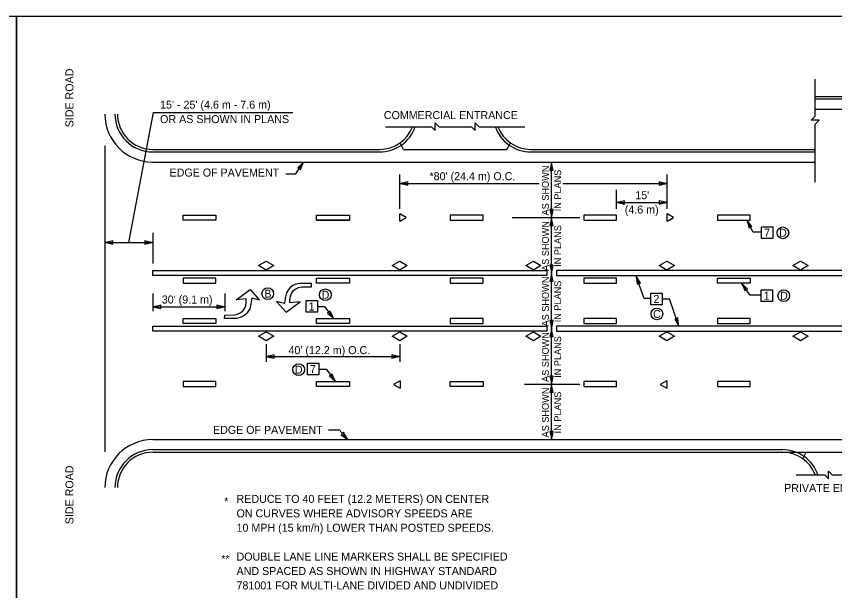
# Model space of a CAD drawing. Extents: x 2261432 to 2263976, y -3124040 to -3123640.
# Drawn here: x 2262085.8 to 2262373, y -3123841 to -3123639.7 of the extents above; entities that cross this region are included whole.
import ezdxf

# ---------------------------------------------------------------- set-up
doc = ezdxf.new("R2010")
doc.units = 0
for name, color, linetype in [('Default', 7, 'Continuous'), ('RD_Pr_Roadway_Dimensions', 7, 'Continuous'), ('RD_Pr_Roadway_Items', 7, 'Continuous'), ('RD_Pr_Roadway_Notes', 7, 'Continuous')]:
    doc.layers.add(name, color=color, linetype=linetype)

msp = doc.modelspace()

# ---------------------------------------------------------------- linework, layer by layer
at = {"layer": 'Default'}
for points in [[(2261455.82, -3124039.7), (2262085.82, -3124039.7), (2262085.82, -3123639.7), (2261455.82, -3123639.7)], [(2262085.82, -3124039.7), (2262715.82, -3124039.7), (2262715.82, -3123639.7), (2262085.82, -3123639.7)]]:
    msp.add_lwpolyline(points, close=True, dxfattribs=at)
at = {"layer": 'RD_Pr_Roadway_Dimensions'}
for p, q in [((2262125.28, -3123718.98), (2262133.99, -3123673.39)), ((2262133.99, -3123673.39), (2262182.79, -3123673.39)), ((2262116.86, -3123685.07), (2262116.86, -3123792.41)), ((2262273.63, -3123710.23), (2262273.63, -3123690.77)), ((2262220.38, -3123707.13), (2262220.38, -3123695.19)), ((2262314.14, -3123707.13), (2262314.14, -3123695.19)), ((2262220.38, -3123698.29), (2262269.24, -3123698.29)), ((2262277.55, -3123698.29), (2262314.14, -3123698.29)), ((2262296.45, -3123707.13), (2262296.45, -3123700.5)), ((2262296.45, -3123704.92), (2262314.14, -3123704.92)), ((2262259.85, -3123710.23), (2262283.49, -3123710.23)), ((2262273.63, -3123729.69), (2262273.63, -3123710.23)), ((2262133.7, -3123715.64), (2262133.7, -3123726.33)), ((2262116.86, -3123718.98), (2262133.7, -3123718.98)), ((2262273.63, -3123749.15), (2262273.63, -3123729.69)), ((2262133.7, -3123736.89), (2262133.7, -3123743.08)), ((2262158.93, -3123736.89), (2262158.93, -3123743.08)), ((2262133.7, -3123741.57), (2262158.93, -3123741.57)), ((2262273.63, -3123768.61), (2262273.63, -3123749.15)), ((2262173.47, -3123754.57), (2262173.47, -3123760.76)), ((2262220.38, -3123754.57), (2262220.38, -3123760.76)), ((2262173.47, -3123758.99), (2262220.38, -3123758.99)), ((2262264.1, -3123768.61), (2262283.49, -3123768.61)), ((2262273.63, -3123788.07), (2262273.63, -3123768.61))]:
    msp.add_line(p, q, dxfattribs=at)
for points in [[(2262273.04, -3123693.57), (2262273.63, -3123693.57), (2262274.22, -3123693.57), (2262273.87, -3123692.17), (2262273.63, -3123690.77), (2262273.36, -3123692.26)], [(2262223.18, -3123698.87), (2262223.18, -3123698.29), (2262223.18, -3123697.7), (2262221.78, -3123698.05), (2262220.38, -3123698.29), (2262221.87, -3123698.56)], [(2262311.34, -3123697.7), (2262311.34, -3123698.29), (2262311.34, -3123698.87), (2262312.74, -3123698.53), (2262314.14, -3123698.29), (2262312.64, -3123698.02)], [(2262299.25, -3123705.51), (2262299.25, -3123704.92), (2262299.25, -3123704.34), (2262297.85, -3123704.68), (2262296.45, -3123704.92), (2262297.94, -3123705.19)], [(2262311.34, -3123704.34), (2262311.34, -3123704.92), (2262311.34, -3123705.51), (2262312.74, -3123705.16), (2262314.14, -3123704.92), (2262312.64, -3123704.65)], [(2262274.22, -3123707.43), (2262273.63, -3123707.43), (2262273.04, -3123707.43), (2262273.39, -3123708.83), (2262273.63, -3123710.23), (2262273.9, -3123708.74)], [(2262273.04, -3123713.03), (2262273.63, -3123713.03), (2262274.22, -3123713.03), (2262273.87, -3123711.63), (2262273.63, -3123710.23), (2262273.36, -3123711.72)], [(2262119.66, -3123719.56), (2262119.66, -3123718.98), (2262119.66, -3123718.39), (2262118.26, -3123718.73), (2262116.86, -3123718.98), (2262118.35, -3123719.25)], [(2262130.9, -3123718.39), (2262130.9, -3123718.98), (2262130.9, -3123719.56), (2262132.3, -3123719.22), (2262133.7, -3123718.98), (2262132.2, -3123718.7)], [(2262274.22, -3123726.89), (2262273.63, -3123726.89), (2262273.04, -3123726.89), (2262273.39, -3123728.29), (2262273.63, -3123729.69), (2262273.9, -3123728.2)], [(2262273.04, -3123732.49), (2262273.63, -3123732.49), (2262274.22, -3123732.49), (2262273.87, -3123731.09), (2262273.63, -3123729.69), (2262273.36, -3123731.18)], [(2262136.49, -3123742.16), (2262136.5, -3123741.57), (2262136.5, -3123740.99), (2262135.09, -3123741.33), (2262133.7, -3123741.57), (2262135.19, -3123741.85)], [(2262156.13, -3123740.99), (2262156.13, -3123741.57), (2262156.13, -3123742.16), (2262157.53, -3123741.82), (2262158.93, -3123741.57), (2262157.43, -3123741.3)], [(2262274.22, -3123746.35), (2262273.63, -3123746.35), (2262273.04, -3123746.35), (2262273.39, -3123747.75), (2262273.63, -3123749.15), (2262273.9, -3123747.65)], [(2262273.04, -3123751.95), (2262273.63, -3123751.95), (2262274.22, -3123751.95), (2262273.87, -3123750.55), (2262273.63, -3123749.15), (2262273.36, -3123750.64)], [(2262176.27, -3123759.58), (2262176.27, -3123758.99), (2262176.27, -3123758.41), (2262174.87, -3123758.75), (2262173.47, -3123758.99), (2262174.97, -3123759.26)], [(2262217.58, -3123758.41), (2262217.58, -3123758.99), (2262217.58, -3123759.58), (2262218.98, -3123759.23), (2262220.38, -3123758.99), (2262218.89, -3123758.72)], [(2262274.22, -3123765.81), (2262273.63, -3123765.81), (2262273.04, -3123765.81), (2262273.39, -3123767.21), (2262273.63, -3123768.61), (2262273.9, -3123767.11)], [(2262273.04, -3123771.4), (2262273.63, -3123771.41), (2262274.22, -3123771.41), (2262273.87, -3123770.01), (2262273.63, -3123768.61), (2262273.36, -3123770.1)], [(2262274.22, -3123785.27), (2262273.63, -3123785.27), (2262273.04, -3123785.27), (2262273.39, -3123786.67), (2262273.63, -3123788.07), (2262273.9, -3123786.57)]]:
    msp.add_lwpolyline(points, close=True, dxfattribs=at)
at = {"layer": 'RD_Pr_Roadway_Items'}
for p, q in [((2262366.13, -3123667.77), (2262585.77, -3123667.77)), ((2262366.13, -3123668.66), (2262585.77, -3123668.66)), ((2262366.13, -3123672.2), (2262585.77, -3123672.2)), ((2262221.71, -3123686.35), (2262220.49, -3123684.05)), ((2262257.97, -3123686.35), (2262259.19, -3123684.05)), ((2262133.7, -3123686.35), (2262213.3, -3123686.35)), ((2262133.7, -3123687.23), (2262213.3, -3123687.23)), ((2262221.71, -3123686.35), (2262257.97, -3123686.35)), ((2262266.37, -3123686.35), (2262366.13, -3123686.35)), ((2262266.37, -3123687.23), (2262366.13, -3123687.23)), ((2262133.7, -3123690.77), (2262366.13, -3123690.77)), ((2262191.19, -3123709.34), (2262202.69, -3123709.34)), ((2262191.19, -3123711.11), (2262202.69, -3123711.11)), ((2262191.19, -3123711.11), (2262202.69, -3123711.11)), ((2262222.64, -3123710.23), (2262220.38, -3123708.92)), ((2262220.38, -3123711.53), (2262220.38, -3123708.92)), ((2262220.38, -3123711.53), (2262222.64, -3123710.23)), ((2262316.4, -3123710.23), (2262314.14, -3123708.92)), ((2262314.14, -3123711.53), (2262314.14, -3123708.92)), ((2262314.14, -3123711.53), (2262316.4, -3123710.23)), ((2262220.48, -3123767.47), (2262218.21, -3123768.77)), ((2262218.21, -3123768.77), (2262220.48, -3123770.08)), ((2262220.48, -3123767.47), (2262220.48, -3123770.08)), ((2262314.04, -3123767.47), (2262311.77, -3123768.77)), ((2262311.77, -3123768.77), (2262314.04, -3123770.08)), ((2262314.04, -3123767.47), (2262314.04, -3123770.08)), ((2262133.7, -3123788.07), (2262578.48, -3123788.07)), ((2262133.7, -3123791.6), (2262354.61, -3123791.6)), ((2262133.7, -3123792.49), (2262578.48, -3123792.49)), ((2262361.79, -3123794.78), (2262363, -3123792.49))]:
    msp.add_line(p, q, dxfattribs=at)
for points in [[(2262144.31, -3123709.34), (2262155.81, -3123709.34), (2262155.81, -3123711.11), (2262144.31, -3123711.11)], [(2262191.19, -3123709.34), (2262202.69, -3123709.34), (2262202.69, -3123711.11), (2262191.19, -3123711.11)], [(2262238.07, -3123711.11), (2262249.57, -3123711.11), (2262249.57, -3123709.34), (2262238.07, -3123709.34)], [(2262284.95, -3123711.11), (2262296.45, -3123711.11), (2262296.45, -3123709.34), (2262284.95, -3123709.34)], [(2262343.33, -3123709.34), (2262331.83, -3123709.34), (2262331.83, -3123711.11), (2262343.33, -3123711.11)], [(2262170.81, -3123727.06), (2262173.47, -3123725.48), (2262176.11, -3123727.06), (2262173.48, -3123728.65)], [(2262217.69, -3123727.06), (2262220.35, -3123725.48), (2262222.99, -3123727.06), (2262220.36, -3123728.65)], [(2262264.57, -3123727.06), (2262267.23, -3123725.48), (2262269.86, -3123727.06), (2262267.23, -3123728.65)], [(2262311.44, -3123727.06), (2262314.11, -3123725.48), (2262316.74, -3123727.05), (2262314.11, -3123728.65)], [(2262358.33, -3123727.06), (2262360.99, -3123725.48), (2262363.63, -3123727.06), (2262361, -3123728.65)], [(2262133.7, -3123728.8), (2262271.91, -3123728.8), (2262271.91, -3123730.57), (2262133.7, -3123730.57)], [(2262481.95, -3123728.84), (2262275.35, -3123728.84), (2262275.35, -3123730.57), (2262481.95, -3123730.57)], [(2262144.31, -3123733.23), (2262155.81, -3123733.23), (2262155.81, -3123731.46), (2262144.31, -3123731.46)], [(2262191.19, -3123731.46), (2262202.69, -3123731.46), (2262202.69, -3123733.23), (2262191.19, -3123733.23)], [(2262238.07, -3123733.23), (2262249.57, -3123733.23), (2262249.57, -3123731.46), (2262238.07, -3123731.46)], [(2262296.45, -3123731.46), (2262284.95, -3123731.46), (2262284.95, -3123733.23), (2262296.45, -3123733.23)], [(2262331.83, -3123731.46), (2262343.33, -3123731.46), (2262343.33, -3123733.23), (2262331.83, -3123733.23)], [(2262177.15, -3123739.66), (2262180.44, -3123743.4), (2262185.37, -3123739.8), (2262181.79, -3123740.14), (2262181.81, -3123738.94), (2262181.97, -3123737.87), (2262182.32, -3123736.89), (2262183.01, -3123735.96), (2262183.7, -3123735.34), (2262184.87, -3123734.75), (2262185.86, -3123734.53), (2262189.35, -3123734.48), (2262189.37, -3123733.31), (2262185.26, -3123733.31), (2262183.91, -3123733.56), (2262182.85, -3123734.04), (2262182.07, -3123734.6), (2262181.35, -3123735.51), (2262180.59, -3123736.62), (2262180.21, -3123738), (2262180.02, -3123739.15), (2262179.87, -3123740.38)], [(2262162.94, -3123739.09), (2262167.84, -3123735.5), (2262171.13, -3123739.25), (2262168.39, -3123738.51), (2262168.22, -3123739.9), (2262168.03, -3123741.02), (2262167.69, -3123742.28), (2262167.14, -3123743.08), (2262166.78, -3123743.6), (2262166.22, -3123744.25), (2262165.4, -3123744.86), (2262164.38, -3123745.32), (2262163.09, -3123745.57), (2262158.91, -3123745.57), (2262158.93, -3123744.4), (2262162.46, -3123744.36), (2262163.44, -3123744.13), (2262164.55, -3123743.57), (2262165.25, -3123742.96), (2262165.95, -3123742.03), (2262166.29, -3123741.07), (2262166.47, -3123739.96), (2262166.5, -3123738.77)], [(2262144.31, -3123745.61), (2262155.81, -3123745.61), (2262155.81, -3123747.38), (2262144.31, -3123747.38)], [(2262191.19, -3123745.61), (2262202.69, -3123745.61), (2262202.69, -3123747.38), (2262191.19, -3123747.38)], [(2262238.07, -3123747.38), (2262249.57, -3123747.38), (2262249.57, -3123745.61), (2262238.07, -3123745.61)], [(2262296.45, -3123745.61), (2262284.95, -3123745.61), (2262284.95, -3123747.38), (2262296.45, -3123747.38)], [(2262331.83, -3123747.38), (2262343.33, -3123747.38), (2262343.33, -3123745.61), (2262331.83, -3123745.61)], [(2262133.7, -3123748.26), (2262271.91, -3123748.26), (2262271.91, -3123750.03), (2262133.7, -3123750.03)], [(2262457.42, -3123748.26), (2262275.35, -3123748.26), (2262275.35, -3123750.07), (2262457.42, -3123750.07)], [(2262170.81, -3123751.83), (2262173.47, -3123750.25), (2262176.11, -3123751.82), (2262173.48, -3123753.42)], [(2262217.69, -3123751.83), (2262220.35, -3123750.25), (2262222.99, -3123751.82), (2262220.36, -3123753.42)], [(2262264.6, -3123751.84), (2262267.26, -3123750.27), (2262269.9, -3123751.84), (2262267.27, -3123753.43)], [(2262311.44, -3123751.83), (2262314.11, -3123750.25), (2262316.74, -3123751.82), (2262314.11, -3123753.42)], [(2262358.33, -3123751.83), (2262360.99, -3123750.25), (2262363.63, -3123751.82), (2262361, -3123753.42)], [(2262144.31, -3123769.49), (2262155.81, -3123769.49), (2262155.81, -3123767.72), (2262144.31, -3123767.72)], [(2262191.19, -3123767.72), (2262202.69, -3123767.72), (2262202.69, -3123769.49), (2262191.19, -3123769.49)], [(2262238.07, -3123767.72), (2262249.57, -3123767.72), (2262249.57, -3123769.49), (2262238.07, -3123769.49)], [(2262284.95, -3123769.49), (2262296.45, -3123769.49), (2262296.45, -3123767.72), (2262284.95, -3123767.72)], [(2262331.83, -3123769.49), (2262343.33, -3123769.49), (2262343.33, -3123767.72), (2262331.83, -3123767.72)]]:
    msp.add_lwpolyline(points, close=True, dxfattribs=at)
for centre, radius, start, end in [((2262133.7, -3123673.93), 16.84, 180, 270), ((2262133.7, -3123673.93), 13.3, 180, 270), ((2262133.7, -3123673.93), 12.41, 180, 270), ((2262213.3, -3123673.96), 13.27, 270, 340.5286), ((2262213.3, -3123673.96), 12.38, 270, 339.0752), ((2262266.37, -3123673.96), 13.27, 199.4714, 270), ((2262266.37, -3123673.96), 12.38, 200.9248, 270), ((2262133.7, -3123804.91), 16.84, 90, 180), ((2262133.7, -3123804.91), 13.3, 90, 180), ((2262354.61, -3123804.87), 13.27, 19.4712, 90), ((2262133.7, -3123804.91), 12.42, 90, 180), ((2262354.61, -3123804.87), 12.38, 20.9248, 90)]:
    msp.add_arc(centre, radius, start, end, dxfattribs=at)
at = {"layer": 'RD_Pr_Roadway_Notes'}
for p, q in [((2262366.13, -3123674.68), (2262366.13, -3123661.76)), ((2262232.82, -3123679.71), (2262232.82, -3123677.06)), ((2262234.15, -3123678.39), (2262232.82, -3123677.06)), ((2262246.85, -3123679.71), (2262246.85, -3123677.06)), ((2262248.18, -3123678.39), (2262246.85, -3123677.06)), ((2262366.13, -3123674.68), (2262364.71, -3123676.11)), ((2262367.56, -3123676.11), (2262364.71, -3123676.11)), ((2262367.56, -3123676.11), (2262366.13, -3123677.53)), ((2262215.41, -3123678.39), (2262231.5, -3123678.39)), ((2262232.82, -3123679.71), (2262231.5, -3123678.39)), ((2262234.15, -3123678.39), (2262245.52, -3123678.39)), ((2262246.85, -3123679.71), (2262245.52, -3123678.39)), ((2262248.18, -3123678.39), (2262264.19, -3123678.39)), ((2262366.13, -3123697.88), (2262366.13, -3123677.53)), ((2262183.85, -3123694.88), (2262186.57, -3123690.77)), ((2262180.37, -3123694.88), (2262183.85, -3123694.88)), ((2262344.37, -3123715.4), (2262342.13, -3123711.11)), ((2262347.32, -3123715.4), (2262344.37, -3123715.4)), ((2262306.15, -3123738.61), (2262303.32, -3123730.75)), ((2262343.32, -3123737.48), (2262340.32, -3123733.23)), ((2262347.17, -3123737.48), (2262343.32, -3123737.48)), ((2262308.49, -3123738.61), (2262306.15, -3123738.61)), ((2262312.44, -3123738.77), (2262314.97, -3123738.77)), ((2262318.32, -3123748.26), (2262314.97, -3123738.77)), ((2262191.46, -3123741.42), (2262193.97, -3123741.42)), ((2262193.97, -3123741.42), (2262197.16, -3123745.61)), ((2262191.92, -3123763.34), (2262194.51, -3123763.34)), ((2262194.51, -3123763.34), (2262197.83, -3123767.72)), ((2262195.36, -3123784.67), (2262199.09, -3123784.67)), ((2262199.09, -3123784.67), (2262202.13, -3123788.07)), ((2262359.42, -3123800.45), (2262369.49, -3123800.45)), ((2262370.82, -3123801.78), (2262369.49, -3123800.45)), ((2262370.82, -3123801.78), (2262370.82, -3123799.12)), ((2262372.15, -3123800.45), (2262370.82, -3123799.12)), ((2262372.15, -3123800.45), (2262376.89, -3123800.45))]:
    msp.add_line(p, q, dxfattribs=at)
for points in [[(2262184.54, -3123692.78), (2262185.03, -3123693.1), (2262185.52, -3123693.43), (2262186, -3123692.07), (2262186.57, -3123690.77), (2262185.52, -3123691.86)], [(2262342.91, -3123713.87), (2262343.43, -3123713.6), (2262343.95, -3123713.33), (2262343, -3123712.24), (2262342.13, -3123711.11), (2262342.58, -3123712.56)], [(2262347.32, -3123713.51), (2262351.27, -3123713.51), (2262351.27, -3123717.6), (2262347.32, -3123717.6)], [(2262303.71, -3123733.58), (2262304.26, -3123733.39), (2262304.81, -3123733.19), (2262304.02, -3123731.99), (2262303.32, -3123730.75), (2262303.57, -3123732.25)], [(2262341.46, -3123735.85), (2262341.93, -3123735.52), (2262342.41, -3123735.18), (2262341.33, -3123734.23), (2262340.32, -3123733.23), (2262340.96, -3123734.6)], [(2262308.49, -3123736.73), (2262312.44, -3123736.73), (2262312.44, -3123740.81), (2262308.49, -3123740.81)], [(2262347.17, -3123735.59), (2262351.13, -3123735.59), (2262351.13, -3123739.68), (2262347.17, -3123739.68)], [(2262187.5, -3123739.37), (2262191.46, -3123739.37), (2262191.46, -3123743.46), (2262187.5, -3123743.46)], [(2262195.94, -3123743.03), (2262195.47, -3123743.38), (2262195, -3123743.74), (2262196.12, -3123744.64), (2262197.16, -3123745.61), (2262196.47, -3123744.26)], [(2262317.95, -3123745.43), (2262317.39, -3123745.62), (2262316.84, -3123745.82), (2262317.63, -3123747.03), (2262318.32, -3123748.26), (2262318.08, -3123746.77)], [(2262187.96, -3123761.3), (2262191.92, -3123761.3), (2262191.92, -3123765.38), (2262187.96, -3123765.38)], [(2262196.61, -3123765.14), (2262196.14, -3123765.49), (2262195.67, -3123765.84), (2262196.79, -3123766.75), (2262197.83, -3123767.72), (2262197.14, -3123766.37)], [(2262200.7, -3123785.59), (2262200.26, -3123785.98), (2262199.83, -3123786.37), (2262201.01, -3123787.19), (2262202.13, -3123788.07), (2262201.34, -3123786.77)]]:
    msp.add_lwpolyline(points, close=True, dxfattribs=at)
for centre in [(2262354.79, -3123715.59), (2262174.03, -3123736.93), (2262194.25, -3123737.29), (2262355.1, -3123737.63), (2262310.6, -3123744.02), (2262184.87, -3123763.56)]:
    msp.add_circle(centre, 2.05, dxfattribs=at)

# ---------------------------------------------------------------- texts
at = {"layer": 'RD_Pr_Roadway_Dimensions'}
for s, p in [("15' - 25' (4.6 m - 7.6 m)", (2262136.25, -3123672.05)), ('OR AS SHOWN IN PLANS', (2262136.25, -3123677.11)), ("*80' (24.4 m) O.C.", (2262230.79, -3123697.13)), ("15'", (2262302.98, -3123703.79)), ('(4.6 m)', (2262299.31, -3123708.84)), ("30' (9.1 m)", (2262136.84, -3123740.37)), ("40' (12.2 m) O.C.", (2262181.31, -3123758.12))]:
    msp.add_text(s, height=2.808, dxfattribs=at).set_placement(p)
for s, p in [('AS SHOWN', (2262272.67, -3123709.49)), ('IN PLANS', (2262276.99, -3123708.05)), ('AS SHOWN', (2262272.67, -3123728.95)), ('IN PLANS', (2262276.99, -3123727.51)), ('AS SHOWN', (2262272.67, -3123748.41)), ('IN PLANS', (2262276.99, -3123746.97)), ('AS SHOWN', (2262272.67, -3123767.87)), ('IN PLANS', (2262276.99, -3123766.43)), ('AS SHOWN', (2262272.67, -3123787.33)), ('IN PLANS', (2262276.99, -3123785.89))]:
    msp.add_text(s, height=2.4, rotation=90, dxfattribs=at).set_placement(p)
at = {"layer": 'RD_Pr_Roadway_Notes'}
for p in [(2262105.84, -3123678.59), (2262105.84, -3123817.76)]:
    msp.add_text('SIDE ROAD', height=2.8, rotation=90, dxfattribs=at).set_placement(p)
for s, height, p in [('COMMERCIAL ENTRANCE', 2.8, (2262214.77, -3123675.71)), ('EDGE OF PAVEMENT', 2.8, (2262139.58, -3123695.86)), ('7', 2.81, (2262348.2, -3123716.97)), ('D', 2.81, (2262353.47, -3123716.99)), ('B', 2.81, (2262172.83, -3123738.33)), ('D', 2.81, (2262192.94, -3123738.7)), ('2', 2.81, (2262309.38, -3123740.18)), ('1', 2.81, (2262348.02, -3123739.05)), ('D', 2.81, (2262353.79, -3123739.04)), ('1', 2.81, (2262188.35, -3123742.83)), ('C', 2.81, (2262309.26, -3123745.42)), ('D', 2.81, (2262183.55, -3123764.97)), ('7', 2.81, (2262188.84, -3123764.76)), ('EDGE OF PAVEMENT', 2.8, (2262154.82, -3123786.07)), ('PRIVATE ENTRANCE', 2.8, (2262355.25, -3123806.44)), (' *', 2.808, (2262157.71, -3123811.09)), ('REDUCE TO 40 FEET (12.2 METERS) ON CENTER', 2.808, (2262163.07, -3123810.28)), ('ON CURVES WHERE ADVISORY SPEEDS ARE', 2.808, (2262163.07, -3123815.34)), ('10 MPH (15 km/h) LOWER THAN POSTED SPEEDS.', 2.808, (2262163.07, -3123820.39)), ('**', 2.808, (2262157.71, -3123831.31)), ('DOUBLE LANE LINE MARKERS SHALL BE SPECIFIED', 2.808, (2262163.07, -3123830.5)), ('AND SPACED AS SHOWN IN HIGHWAY STANDARD', 2.808, (2262163.07, -3123835.55)), ('781001 FOR MULTI-LANE DIVIDED AND UNDIVIDED', 2.808, (2262163.07, -3123840.61))]:
    msp.add_text(s, height=height, dxfattribs=at).set_placement(p)

doc.saveas('drawing.dxf')
